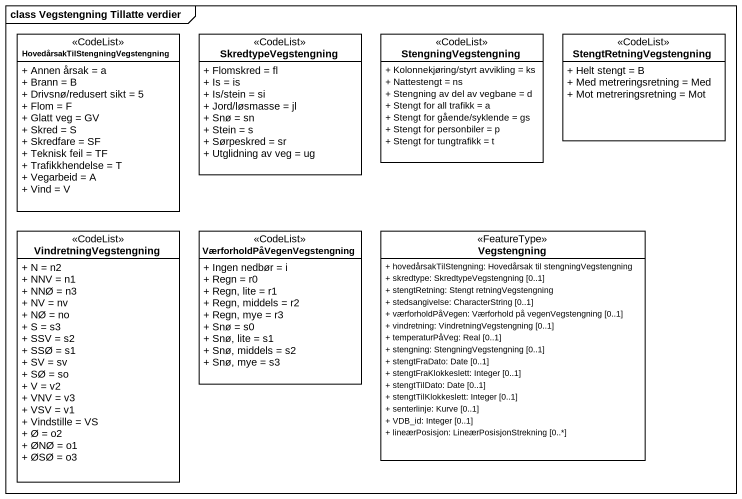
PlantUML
@startuml
mainframe class Vegstengning Tillatte verdier
hide circle
hide empty members
skinparam classAttributeIconSize 0
class "HovedårsakTilStengningVegstengning" as HovedårsakTilStengningVegste <<CodeList>> {
  + Annen årsak = a
  + Brann = B
  + Drivsnø/redusert sikt = 5
  + Flom = F
  + Glatt veg = GV
  + Skred = S
  + Skredfare = SF
  + Teknisk feil = TF
  + Trafikkhendelse = T
  + Vegarbeid = A
  + Vind = V
}
class SkredtypeVegstengning <<CodeList>> {
  + Flomskred = fl
  + Is = is
  + Is/stein = si
  + Jord/løsmasse = jl
  + Snø = sn
  + Stein = s
  + Sørpeskred = sr
  + Utglidning av veg = ug
}
class StengningVegstengning <<CodeList>> {
  + Kolonnekjøring/styrt avvikling = ks
  + Nattestengt = ns
  + Stengning av del av vegbane = d
  + Stengt for all trafikk = a
  + Stengt for gående/syklende = gs
  + Stengt for personbiler = p
  + Stengt for tungtrafikk = t
}
class StengtRetningVegstengning <<CodeList>> {
  + Helt stengt = B
  + Med metreringsretning = Med
  + Mot metreringsretning = Mot
}
class VindretningVegstengning <<CodeList>> {
  + N = n2
  + NNV = n1
  + NNØ = n3
  + NV = nv
  + NØ = no
  + S = s3
  + SSV = s2
  + SSØ = s1
  + SV = sv
  + SØ = so
  + V = v2
  + VNV = v3
  + VSV = v1
  + Vindstille = VS
  + Ø = o2
  + ØNØ = o1
  + ØSØ = o3
}
class "VærforholdPåVegenVegstengning" as VærforholdPåVegenVegstengnin <<CodeList>> {
  + Ingen nedbør = i
  + Regn = r0
  + Regn, lite = r1
  + Regn, middels = r2
  + Regn, mye = r3
  + Snø = s0
  + Snø, lite = s1
  + Snø, middels = s2
  + Snø, mye = s3
}
class Vegstengning <<FeatureType>> {
  + hovedårsakTilStengning: Hovedårsak til stengningVegstengning
  + skredtype: SkredtypeVegstengning [0..1]
  + stengtRetning: Stengt retningVegstengning
  + stedsangivelse: CharacterString [0..1]
  + værforholdPåVegen: Værforhold på vegenVegstengning [0..1]
  + vindretning: VindretningVegstengning [0..1]
  + temperaturPåVeg: Real [0..1]
  + stengning: StengningVegstengning [0..1]
  + stengtFraDato: Date [0..1]
  + stengtFraKlokkeslett: Integer [0..1]
  + stengtTilDato: Date [0..1]
  + stengtTilKlokkeslett: Integer [0..1]
  + senterlinje: Kurve [0..1]
  + VDB_id: Integer [0..1]
  + lineærPosisjon: LineærPosisjonStrekning [0..*]
}
@enduml
